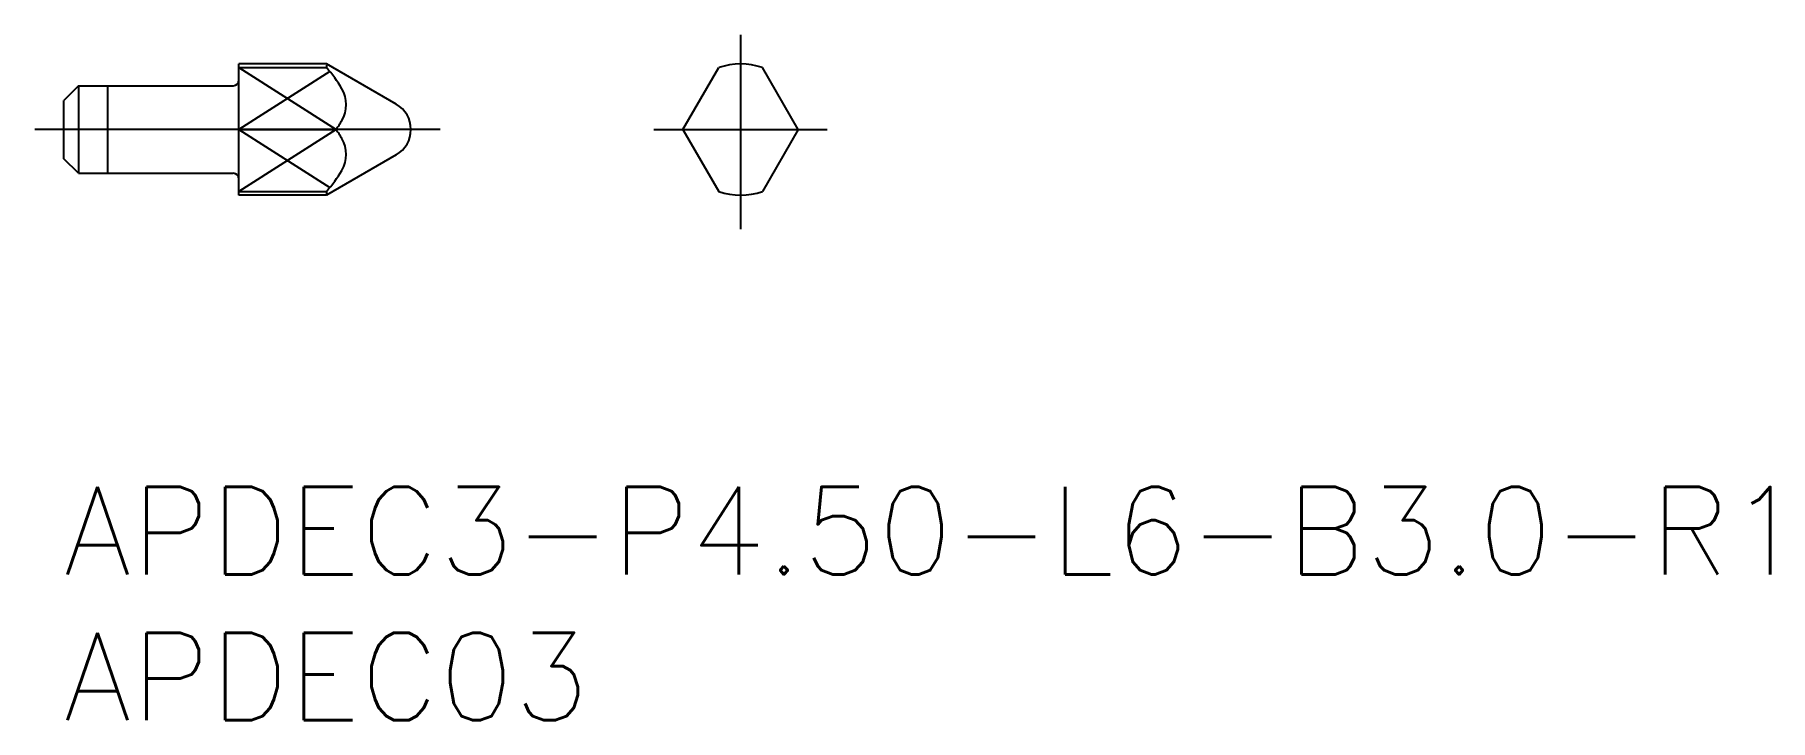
# Model space of a CAD drawing. Extents: x -1 to 58.5, y -8 to 15.5.
import ezdxf

# ---------------------------------------------------------------- set-up
doc = ezdxf.new("R2010")
doc.units = 0
doc.header["$LTSCALE"] = 0.5
doc.linetypes.add('CENTER', pattern=[50.8, 31.75, -6.35, 6.35, -6.35])
for name, color, linetype in [('MSM_CENTER', 1, 'CENTER'), ('MSM_CONTINUOUS', 7, 'CONTINUOUS'), ('MSM_NARROW', 5, 'CONTINUOUS'), ('MSM_PART_NUMBER', 7, 'CONTINUOUS')]:
    doc.layers.add(name, color=color, linetype=linetype)
doc.styles.get("Standard").update_dxf_attribs({"font": 'txt.shx', "height": 0.5, "bigfont": 'bigfont.shx'})

# ---------------------------------------------------------------- blocks, each defined once
blk = doc.blocks.new('*U16')
at = {"layer": 'MSM_PART_NUMBER'}
blk.add_text('APDEC3-P4.50-L6-B3.0-R1', height=3, dxfattribs=at).set_placement((0, -3))
blk = doc.blocks.new('*U17')
at = {"layer": 'MSM_PART_NUMBER'}
blk.add_text('APDEC03', height=3, dxfattribs=at).set_placement((0, -8))

msp = doc.modelspace()

# ---------------------------------------------------------------- linework, layer by layer
at = {"layer": 'MSM_CENTER'}
for p, q in [((23.198, 15.5), (23.198, 8.83)), ((12.897, 12.25), (-1, 12.25)), ((20.224, 12.25), (26.173, 12.25))]:
    msp.add_line(p, q, dxfattribs=at)
at = {"layer": 'MSM_CONTINUOUS'}
for p, q in [((6, 10), (6, 14.5)), ((9, 14.5), (6, 14.5)), ((6, 14.371), (9, 14.371)), ((11.397, 13.116), (9, 14.5)), ((21.224, 12.25), (22.448, 14.371)), ((22.083, 13.738), (22.448, 14.371)), ((25.173, 12.25), (23.948, 14.371)), ((0.5, 13.75), (0, 13.25)), ((0.5, 13.75), (5.8, 13.75)), ((0.5, 13.75), (0.5, 10.75)), ((0, 11.25), (0, 13.25)), ((0, 11.25), (0, 13.25)), ((6, 12.25), (9.334, 12.25)), ((21.224, 12.25), (22.448, 10.129)), ((25.173, 12.25), (23.948, 10.129)), ((11.397, 11.384), (9, 10)), ((0.5, 10.75), (0, 11.25)), ((0.5, 10.75), (5.8, 10.75)), ((6, 10.129), (9, 10.129)), ((9, 10), (6, 10))]:
    msp.add_line(p, q, dxfattribs=at)
for centre, radius, start, end in [((6.163, 11.727), 3.878, 29.71057, 42.98685), ((23.198, 12.25), 2.25, 70.52878, 109.47122), ((5.8, 13.95), 0.2, 270, 0), ((5.8, 13.95), 0.2, 270, 0), ((8.578, 13.105), 1.098, 330.28943, 29.71057), ((10.897, 12.25), 1, 300, 60), ((6.163, 14.483), 3.878, 324.84388, 330.28943), ((6.163, 10.017), 3.878, 29.71057, 35.15612), ((8.578, 11.395), 1.098, 330.28943, 29.71057), ((5.8, 10.55), 0.2, 0, 90), ((6.163, 12.773), 3.878, 317.01315, 330.28943), ((23.198, 12.25), 2.25, 250.52878, 289.47122)]:
    msp.add_arc(centre, radius, start, end, dxfattribs=at)
at = {"layer": 'MSM_NARROW'}
for p, q in [((6, 14.371), (9.334, 12.25)), ((9, 14.453), (9, 14.371)), ((1.5, 13.75), (1.5, 10.75)), ((9.121, 14.236), (6, 12.25)), ((6, 12.25), (9.121, 10.264)), ((9.334, 12.25), (6, 10.129)), ((9, 10.129), (9, 10.047))]:
    msp.add_line(p, q, dxfattribs=at)

# ---------------------------------------------------------------- block references
at = {"layer": 'MSM_CONTINUOUS'}
for name in ['*U16', '*U17']:
    msp.add_blockref(name, (0, 0), dxfattribs=at)

doc.saveas('drawing.dxf')
